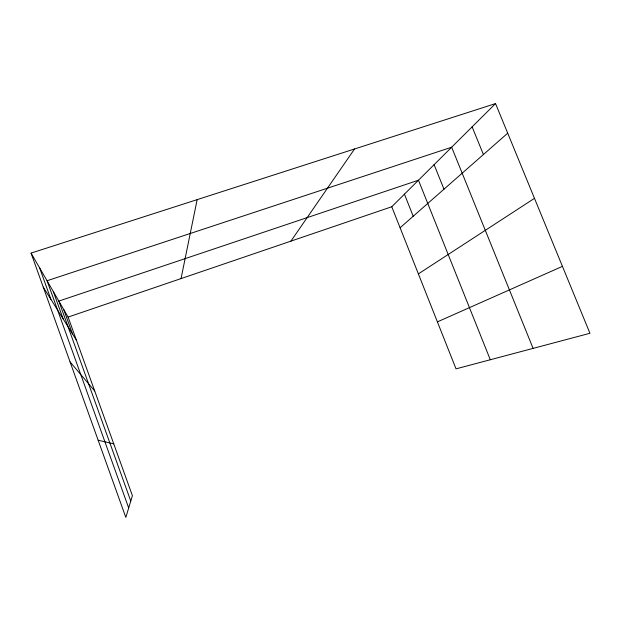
<?xml version="1.0" encoding="UTF-8"?>
<svg xmlns="http://www.w3.org/2000/svg" width="621" height="621" viewBox="0 0 621 621"><rect width="100%" height="100%" fill="white"/><g stroke="black" fill="none" stroke-linecap="round" stroke-linejoin="round"><path stroke-width="0.93" d="M181.045 278.588L197.144 199.644M290.915 241.134L354.544 148.978M391.766 206.762L495.535 103.591L589.95 333.283L456.024 368.858L391.766 206.762L68.108 317.083L31.05 253.104L495.535 103.591M400.095 227.767L507.699 133.189M418.375 273.892L534.479 198.34M437.394 321.864L562.44 266.362M98.157 440.235L113.744 443.844M70.072 361.927L94.718 390.982M43.229 287.065L76.437 340.199M472.131 126.863L483.41 154.536M533.097 348.389L451.661 147.216L47.064 280.746L128.687 507.97M434.11 164.658L443.976 189.195M490.303 359.753L418.461 180.214L58.84 301.084L130.767 501.069M404.426 194.171L413.213 216.24M68.108 317.083L132.405 495.674L125.83 517.409L31.05 253.104M63.738 309.53L72.517 333.935M53.328 291.56L63.195 319.015M39.659 267.962L50.945 299.415"/></g></svg>
